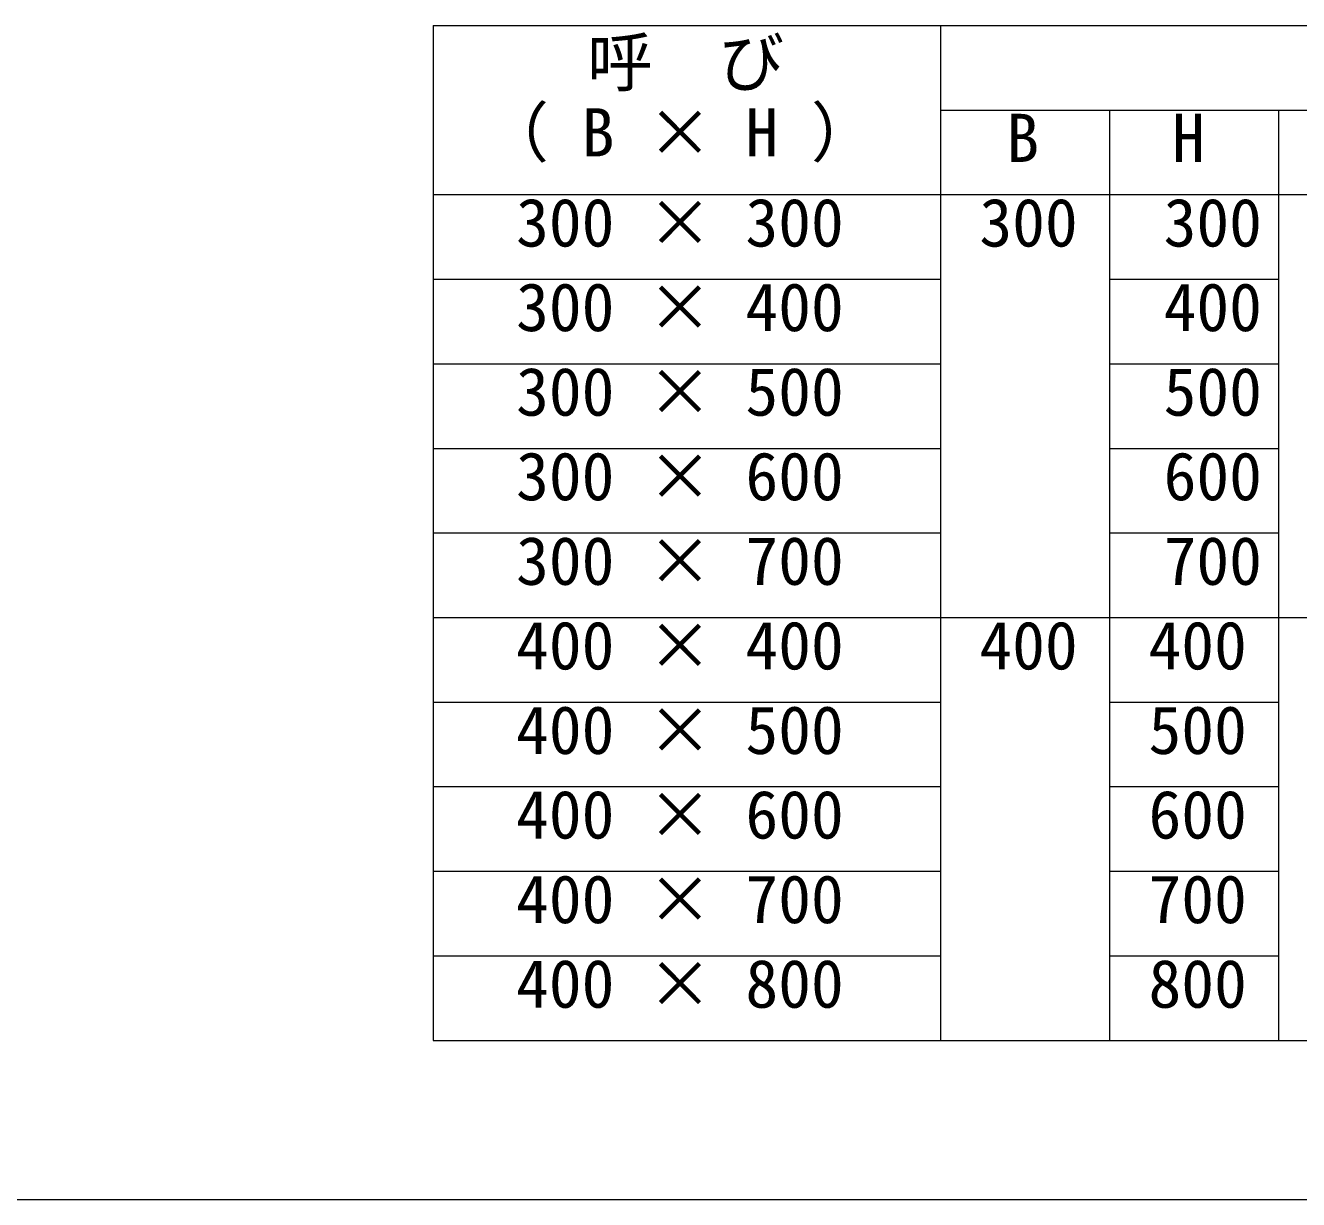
# Model space of a CAD drawing. Units: millimetres, scale not verified. Extents: x 50430 to 75195, y 72432 to 91573.
# Drawn here: x 60976 to 62105, y 84684 to 85725 of the extents above; entities that cross this region are included whole.
import ezdxf
from ezdxf.enums import TextEntityAlignment as Align

# ---------------------------------------------------------------- set-up
doc = ezdxf.new("R2010")
doc.units = ezdxf.units.MM
doc.header["$LTSCALE"] = 25
for name, color, linetype, lineweight in [('0_2', 7, 'Continuous', 20), ('V-NASSTD', 7, 'Continuous', 20), ('枠', 5, 'Continuous', 20)]:
    doc.layers.add(name, color=color, linetype=linetype, lineweight=lineweight)
doc.styles.add('ＭＳ ゴシック', font='')
doc.styles.get('ＭＳ ゴシック').set_extended_font_data('MS Gothic')

msp = doc.modelspace()

# ---------------------------------------------------------------- linework, layer by layer
at = {"layer": 'V-NASSTD'}
for p, q in [((61337.33, 85724.65), (63662.33, 85724.65)), ((61337.33, 85724.65), (61337.33, 84824.65)), ((61787.33, 85724.65), (61787.33, 84824.65)), ((61787.33, 85649.65), (63437.33, 85649.65)), ((61937.33, 85649.65), (61937.33, 84824.65)), ((62087.33, 85649.65), (62087.33, 84824.65)), ((61337.33, 85574.65), (63662.33, 85574.65)), ((61337.33, 85499.65), (61787.33, 85499.65)), ((61937.33, 85499.65), (62087.33, 85499.65)), ((61337.33, 85424.65), (61787.33, 85424.65)), ((61937.33, 85424.65), (62087.33, 85424.65)), ((61337.33, 85349.65), (61787.33, 85349.65)), ((61937.33, 85349.65), (62087.33, 85349.65)), ((61337.33, 85274.65), (61787.33, 85274.65)), ((61937.33, 85274.65), (62087.33, 85274.65)), ((61337.33, 85199.65), (63662.33, 85199.65)), ((61337.33, 85124.65), (61787.33, 85124.65)), ((61937.33, 85124.65), (62087.33, 85124.65)), ((61337.33, 85049.65), (61787.33, 85049.65)), ((61937.33, 85049.65), (62087.33, 85049.65)), ((61337.33, 84974.65), (61787.33, 84974.65)), ((61937.33, 84974.65), (62087.33, 84974.65)), ((61337.33, 84899.65), (61787.33, 84899.65)), ((61937.33, 84899.65), (62087.33, 84899.65)), ((61337.33, 84824.65), (63662.33, 84824.65))]:
    msp.add_line(p, q, dxfattribs=at)
at = {"layer": '枠'}
msp.add_line((60012.44, 84683.51), (65612.44, 84683.51), dxfattribs=at)

# ---------------------------------------------------------------- texts
at = {"layer": '0_2', "style": 'ＭＳ ゴシック'}
for s, p in [('呼\u3000び', (61561.4, 85713.45)), ('（ B × H ）', (61556.33, 85651.27)), ('300 × 300', (61556.33, 85571.32)), ('300 × 400', (61556.33, 85496.32)), ('300 × 500', (61556.33, 85421.32)), ('300 × 600', (61556.33, 85346.32)), ('300 × 700', (61556.33, 85271.32)), ('400 × 400', (61556.33, 85196.32)), ('400 × 500', (61556.33, 85121.32)), ('400 × 600', (61556.33, 85046.32)), ('400 × 700', (61556.33, 84971.32)), ('400 × 800', (61556.33, 84896.32))]:
    msp.add_text(s, height=42.72, dxfattribs=at).set_placement(p, align=Align.TOP_CENTER)
for s, p in [('B', (61874.94, 85646.32)), ('H', (62021.83, 85646.32)), ('300', (61909.15, 85571.32)), ('300', (62072.54, 85571.32)), ('400', (62072.54, 85496.32)), ('500', (62072.54, 85421.32)), ('600', (62072.54, 85346.32)), ('700', (62072.54, 85271.32)), ('400', (61909.15, 85196.32)), ('400', (62059.15, 85196.32)), ('500', (62059.15, 85121.32)), ('600', (62059.15, 85046.32)), ('700', (62059.15, 84971.32)), ('800', (62059.15, 84896.32))]:
    msp.add_text(s, height=42.72, dxfattribs=at).set_placement(p, align=Align.TOP_RIGHT)

doc.saveas('drawing.dxf')
